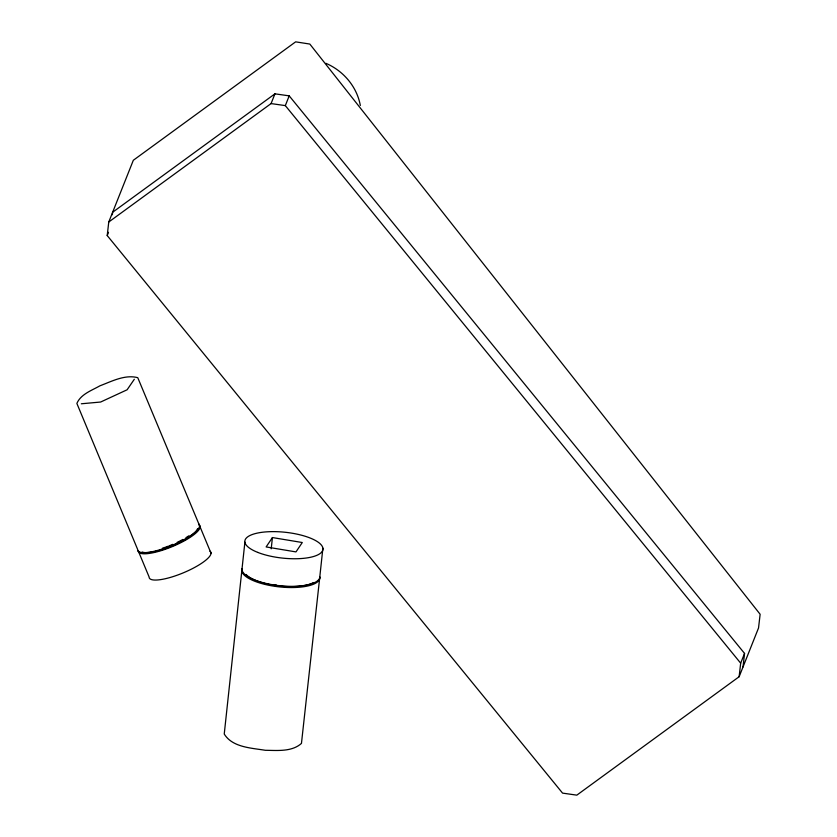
<?xml version="1.0" encoding="UTF-8"?>
<svg xmlns="http://www.w3.org/2000/svg" width="837" height="837" viewBox="0 0 837 837"><rect width="100%" height="100%" fill="white"/><g stroke="black" fill="none" stroke-linecap="round" stroke-linejoin="round"><path stroke-width="1.26" d="M241.799 570.949L224.243 734.028C232.424 747.441 251.33 747.964 265.35 750.297C277.361 750.402 291.81 752.013 301.456 743.413L319.786 577.007A39.255 12.984 6.1 0 1 279.485 586.904A39.255 12.984 6.1 0 1 242.029 568.7M244.896 542.177L241.924 569.756A39.255 12.984 6.1 0 0 283.021 586.015A39.255 12.984 6.1 0 0 319.912 575.814L322.883 548.235M271.209 548.821L272.423 537.563L302.283 542.522L295.984 551.907L266.124 546.938L272.423 537.563M107.22 235.553L108.758 222.014L133.324 160.275L295.639 41.85L309.816 44.058L760.132 614.264L758.531 627.98L739.134 676.725L576.819 795.15L562.569 793.12L107.22 235.553L108.517 232.309M112.357 214.732L112.629 212.263L274.944 93.838L289.204 95.857L744.553 653.425L743.015 666.974M739.134 676.725L740.672 663.176L744.553 653.425M108.758 222.014L271.073 103.579L274.944 93.838M740.672 663.176L285.323 105.608L289.204 95.857M134.318 379.266L127.119 389.78L100.628 402.032L81.325 403.779M273.521 584.812L276.095 584.781M271.073 103.579L285.323 105.608M325.907 63.319C343.4 70.821 356.876 86.619 360.339 105.483M199.614 525.772L137.76 377.675C124.891 374.296 111.76 381.369 99.927 385.815C91.735 390.481 80.812 394.154 76.868 403.424L137.697 549.574A33.344 8.401 -22.6 0 0 172.579 545.149A33.344 8.401 -22.6 0 0 198.589 523.826M200.085 526.912L211.018 553.173M188.785 535.847A30.791 7.763 -22.6 0 1 185.971 537.657M182.853 539.457A30.791 7.763 -22.6 0 1 177.13 542.386M172.809 544.343A30.791 7.763 -22.6 0 1 169.608 545.672M168.54 546.08A30.791 7.763 -22.6 0 1 162.347 548.266M197.595 528.597A30.791 7.763 -22.6 0 1 172.746 545.714A30.791 7.763 -22.6 0 1 142.227 552.012M209.993 551.227A33.344 8.401 -22.6 0 1 183.983 572.55A33.344 8.401 -22.6 0 1 149.112 576.975L138.178 550.715A33.344 8.401 -22.6 0 0 173.05 546.289A33.344 8.401 -22.6 0 0 199.07 524.966M313.341 582.625A36.692 12.147 6.1 0 1 277.978 585.879A36.692 12.147 6.1 0 1 246.088 574.454M257.806 552.42A39.255 12.984 6.1 0 0 322.099 551.552A39.255 12.984 6.1 0 0 271.763 531.631A39.255 12.984 6.1 0 0 257.806 552.42"/></g></svg>
